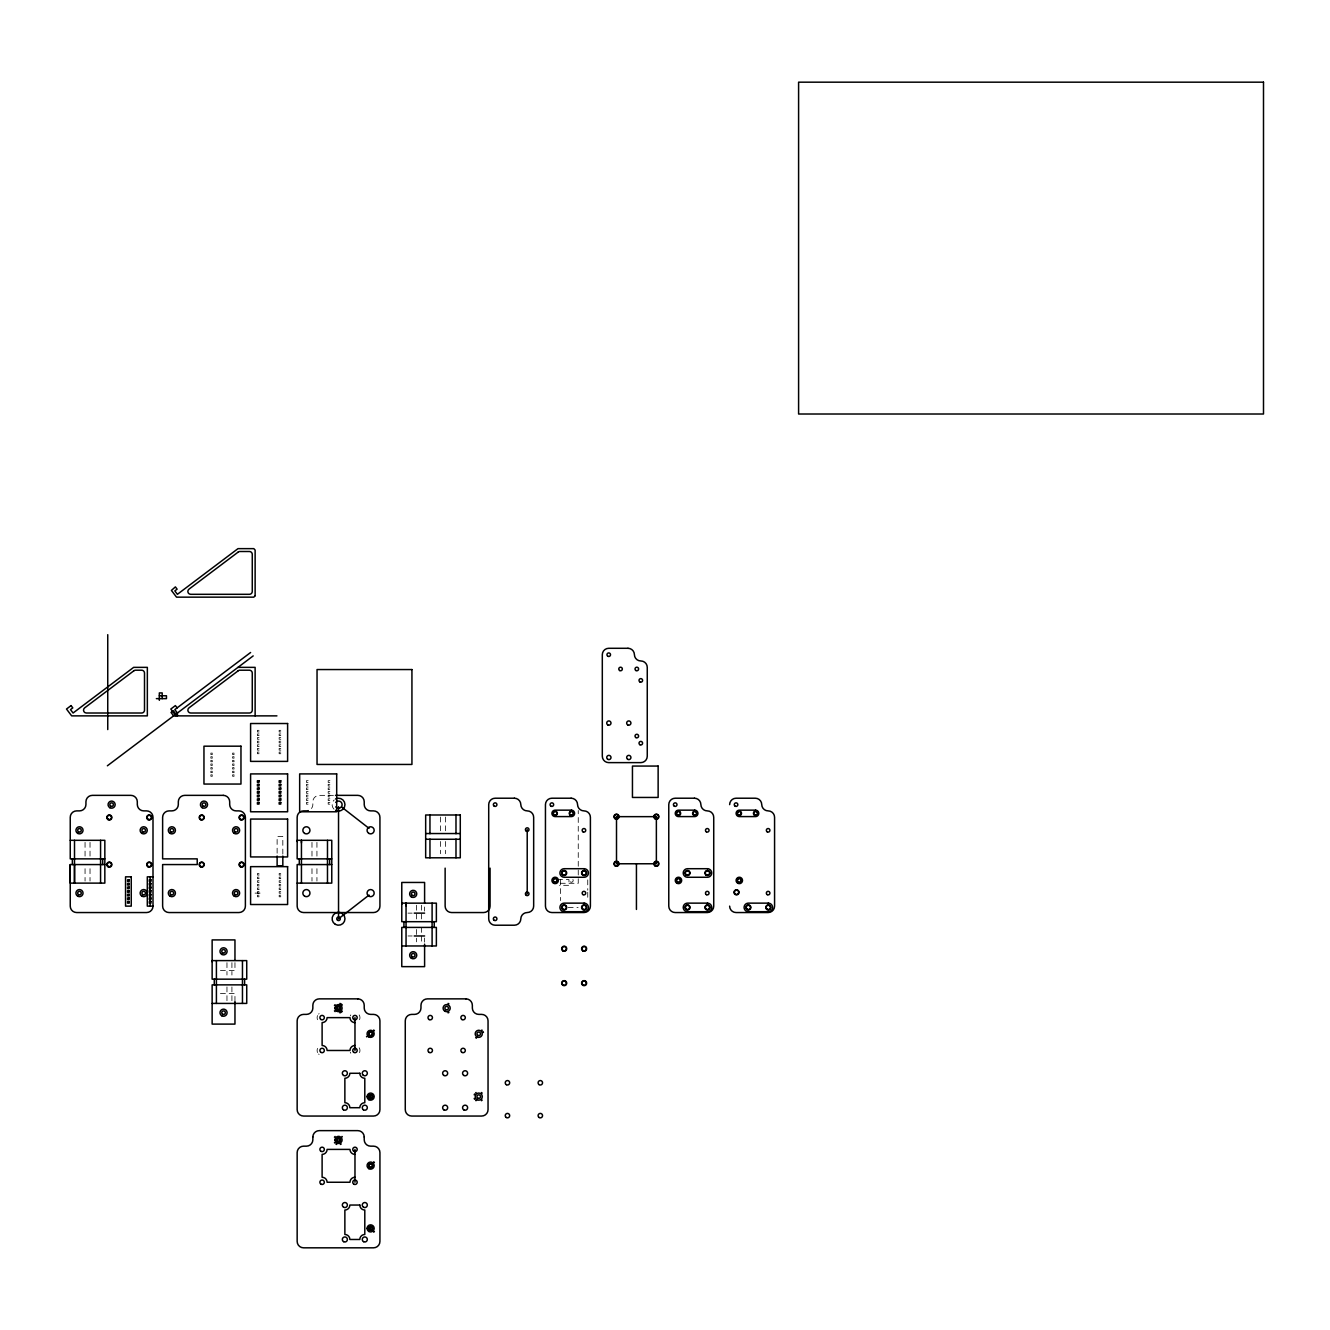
<?xml version="1.0" encoding="UTF-8"?>
<svg xmlns="http://www.w3.org/2000/svg" width="1330" height="1330" viewBox="0 0 1330 1330"><rect width="100%" height="100%" fill="white"/><g stroke="black" fill="none" stroke-linecap="round" stroke-linejoin="round"><path stroke-width="0.75" stroke-dasharray="5 3.75" d="M333.464 795.357L319.283 795.357A6.417 6.417 0 0 0 312.849 801.691L312.849 804.633A6.417 6.417 0 0 1 310.738 809.222M557.569 879.596L568.974 879.596L568.974 885.315L559.465 885.315M560.279 883.286L578.251 883.286L578.251 810.519M255.061 893.112L260.796 893.112M568.176 907.426L578.134 907.426M407.994 913.128L412.15 913.128M407.994 935.971L412.15 935.971M220.431 970.601L234.961 970.601L234.961 962.421M220.431 993.427L234.961 993.427L234.961 1001.606M587.744 879.862L587.744 890.202M587.744 892.28L587.744 900.56M560.562 879.862L560.562 900.56M445.45 817.036L445.45 831.3M445.45 841.491L445.45 853.727M440.496 817.036L440.496 831.3M440.496 841.491L440.496 853.727M424.603 906.993L424.603 911.083M424.603 938.016L424.603 942.106M421.56 905.215L421.56 919.629M421.56 927.409L421.56 941.84M416.606 905.215L416.606 919.629M416.606 929.471L416.606 941.84M316.939 842.372L316.939 856.803M316.939 868.69L316.939 881.059M311.985 842.372L311.985 856.803M311.985 868.69L311.985 881.059M282.825 854.076L282.825 836.487L277.122 836.487L277.122 854.076M231.919 962.671L231.919 975.04M231.919 986.927L231.919 1001.357M226.965 962.671L226.965 975.04M226.965 986.927L226.965 1001.357M90.024 842.372L90.024 856.803M90.024 868.69L90.024 881.059M85.053 842.372L85.053 856.803M85.053 868.69L85.053 881.059M359.166 1014.923A4.988 4.988 0 0 1 359.166 1020.326M350.289 1015.887A4.988 4.988 0 0 1 350.771 1014.923M359.166 1047.791A4.988 4.988 0 0 1 359.166 1053.194M350.771 1053.194A4.988 4.988 0 0 1 350.289 1052.229M319.117 1054.491A4.988 4.988 0 0 1 318.585 1054.025M317.571 1052.562A4.988 4.988 0 0 1 317.571 1048.406M317.571 1019.694A4.988 4.988 0 0 1 317.571 1015.555M318.585 1014.092A4.988 4.988 0 0 1 319.117 1013.626M572.898 879.479A1.779 1.779 0 0 1 572.565 881.79A1.779 1.779 0 0 1 570.238 881.79A1.779 1.779 0 0 1 569.905 879.479M333.996 809.172A6.417 6.417 0 0 1 334.179 799.929M259.051 730.336L257.405 730.336L257.405 731.966L259.051 731.966L259.051 730.336M280.796 730.336L279.15 730.336L279.15 731.966L280.796 731.966L280.796 730.336M259.051 733.961L257.405 733.961L257.405 735.606L259.051 735.606L259.051 733.961M280.796 733.961L279.15 733.961L279.15 735.606L280.796 735.606L280.796 733.961M259.051 737.585L257.405 737.585L257.405 739.231L259.051 739.231L259.051 737.585M280.796 737.585L279.15 737.585L279.15 739.231L280.796 739.231L280.796 737.585M259.051 741.209L257.405 741.209L257.405 742.855L259.051 742.855L259.051 741.209M280.796 741.209L279.15 741.209L279.15 742.855L280.796 742.855L280.796 741.209M259.051 744.833L257.405 744.833L257.405 746.479L259.051 746.479L259.051 744.833M280.796 744.833L279.15 744.833L279.15 746.479L280.796 746.479L280.796 744.833M259.051 748.457L257.405 748.457L257.405 750.103L259.051 750.103L259.051 748.457M280.796 748.457L279.15 748.457L279.15 750.103L280.796 750.103L280.796 748.457M259.051 752.082L257.405 752.082L257.405 753.728L259.051 753.728L259.051 752.082M280.796 752.082L279.15 752.082L279.15 753.728L280.796 753.728L280.796 752.082M212.301 753.096L210.872 753.096L210.872 754.526L212.301 754.526L212.301 753.096M234.047 753.096L232.617 753.096L232.617 754.526L234.047 754.526L234.047 753.096M212.301 756.72L210.872 756.72L210.872 758.15L212.301 758.15L212.301 756.72M234.047 756.72L232.617 756.72L232.617 758.15L234.047 758.15L234.047 756.72M212.301 760.344L210.872 760.344L210.872 761.774L212.301 761.774L212.301 760.344M234.047 760.344L232.617 760.344L232.617 761.774L234.047 761.774L234.047 760.344M212.301 763.969L210.872 763.969L210.872 765.398L212.301 765.398L212.301 763.969M234.047 763.969L232.617 763.969L232.617 765.398L234.047 765.398L234.047 763.969M212.301 767.593L210.872 767.593L210.872 769.023L212.301 769.023L212.301 767.593M234.047 767.593L232.617 767.593L232.617 769.023L234.047 769.023L234.047 767.593M212.301 771.217L210.872 771.217L210.872 772.647L212.301 772.647L212.301 771.217M234.047 771.217L232.617 771.217L232.617 772.647L234.047 772.647L234.047 771.217M212.301 774.841L210.872 774.841L210.872 776.271L212.301 776.271L212.301 774.841M234.047 774.841L232.617 774.841L232.617 776.271L234.047 776.271L234.047 774.841M308.161 780.693L306.449 780.693L306.449 782.406L308.161 782.406L308.161 780.693M329.906 780.693L328.194 780.693L328.194 782.406L329.906 782.406L329.906 780.693M308.161 784.318L306.449 784.318L306.449 786.03L308.161 786.03L308.161 784.318M329.906 784.318L328.194 784.318L328.194 786.03L329.906 786.03L329.906 784.318M308.161 787.942L306.449 787.942L306.449 789.654L308.161 789.654L308.161 787.942M329.906 787.942L328.194 787.942L328.194 789.654L329.906 789.654L329.906 787.942M308.161 791.566L306.449 791.566L306.449 793.279L308.161 793.279L308.161 791.566M329.906 791.566L328.194 791.566L328.194 793.279L329.906 793.279L329.906 791.566M308.161 795.19L306.449 795.19L306.449 796.903L308.161 796.903L308.161 795.19M329.906 795.19L328.194 795.19L328.194 796.903L329.906 796.903L329.906 795.19M308.161 798.815L306.449 798.815L306.449 800.527L308.161 800.527L308.161 798.815M329.906 798.815L328.194 798.815L328.194 800.527L329.906 800.527L329.906 798.815M308.161 802.439L306.449 802.439L306.449 804.151L308.161 804.151L308.161 802.439M329.906 802.439L328.194 802.439L328.194 804.151L329.906 804.151L329.906 802.439M259.018 873.494L257.438 873.494L257.438 875.057L259.018 875.057L259.018 873.494M280.763 873.494L279.184 873.494L279.184 875.057L280.763 875.057L280.763 873.494M259.018 877.118L257.438 877.118L257.438 878.681L259.018 878.681L259.018 877.118M280.763 877.118L279.184 877.118L279.184 878.681L280.763 878.681L280.763 877.118M259.018 880.743L257.438 880.743L257.438 882.305L259.018 882.305L259.018 880.743M280.763 880.743L279.184 880.743L279.184 882.305L280.763 882.305L280.763 880.743M259.018 884.367L257.438 884.367L257.438 885.93L259.018 885.93L259.018 884.367M280.763 884.367L279.184 884.367L279.184 885.93L280.763 885.93L280.763 884.367M259.018 887.991L257.438 887.991L257.438 889.554L259.018 889.554L259.018 887.991M280.763 887.991L279.184 887.991L279.184 889.554L280.763 889.554L280.763 887.991M259.018 891.615L257.438 891.615L257.438 893.178L259.018 893.178L259.018 891.615M280.763 891.615L279.184 891.615L279.184 893.178L280.763 893.178L280.763 891.615M259.018 895.24L257.438 895.24L257.438 896.802L259.018 896.802L259.018 895.24M280.763 895.24L279.184 895.24L279.184 896.802L280.763 896.802L280.763 895.24"/><path stroke-width="1.5" d="M104.837 864.567L70.241 864.567L70.241 883.12L104.837 883.12L104.837 840.311L70.241 840.311M74.513 864.567L74.513 883.12L74.513 840.311M212.135 961.773L212.135 960.609L246.732 960.609L246.732 979.163L212.135 979.163L212.135 939.911L234.961 939.911L234.961 960.376M297.155 841.474L297.155 840.311L331.769 840.311L331.769 883.12L297.155 883.12M301.445 842.987L301.445 840.311L301.445 883.12M401.776 904.3L401.776 903.153L436.373 903.153L436.373 921.69L401.776 921.69L401.776 882.455L424.603 882.455L424.603 902.904M406.049 905.83L406.049 903.153L406.049 945.963M369.042 895.073L338.535 918.797L338.535 806.712M250.605 652.498L174.828 709.605L177.405 713.013L177.405 715.873M107.364 765.797L253.182 655.906M238.004 667.361L255.127 667.361L255.127 715.873M159.334 695.773L166.466 695.773L166.466 698.632L156.358 698.632M276.939 715.873L173.615 715.873L171.038 712.448L173.316 710.735L175.893 714.16M335.493 795.357L357.803 795.357A6.417 6.417 0 0 1 364.221 801.691L364.221 804.633A6.417 6.417 0 0 0 370.654 810.884L373.497 810.884A6.417 6.417 0 0 1 379.931 817.302L379.931 906.129A6.417 6.417 0 0 1 373.497 912.546L303.589 912.546A6.417 6.417 0 0 1 297.155 906.129L297.155 864.567L331.769 864.567M425.667 833.544L460.28 833.544M425.667 839.263L460.28 839.263M104.837 858.864L70.241 858.864L70.241 817.302A6.417 6.417 0 0 1 76.658 810.884L79.517 810.884A6.417 6.417 0 0 0 85.935 804.633L85.935 801.774A6.417 6.417 0 0 1 92.352 795.357L130.889 795.357A6.417 6.417 0 0 1 137.306 801.691L137.306 804.633A6.417 6.417 0 0 0 143.723 810.884L146.583 810.884A6.417 6.417 0 0 1 153 817.302L153 906.129A6.417 6.417 0 0 1 146.583 912.546L76.658 912.546A6.417 6.417 0 0 1 70.241 906.129L70.241 864.567M331.769 858.864L297.155 858.864L297.155 817.302A6.417 6.417 0 0 1 303.589 810.884L306.432 810.884A6.417 6.417 0 0 0 308.294 810.602M153 876.819L147.297 876.819L147.297 906.129L153 906.129M414.228 913.128L424.603 913.128M414.228 935.971L424.603 935.971M401.776 945.963L436.373 945.963L436.373 927.409L401.776 927.409L401.776 966.644L424.603 966.644L424.603 944.15M212.135 1003.418L246.732 1003.418L246.732 984.865L212.135 984.865L212.135 1024.1L234.961 1024.1L234.961 1001.606M334.977 1008.14L338.535 1008.14M367.047 1096.618L370.621 1096.618M334.977 1139.91L338.535 1139.91M367.047 1228.388L370.621 1228.388M341.76 807.127L369.042 828.357M177.106 707.893L175.394 705.598L170.822 709.04L175.976 715.873M636.438 863.768L636.438 909.437M527.212 829.604L527.212 893.827M490.072 868.141L490.072 906.129A6.417 6.417 0 0 1 483.655 912.546L451.552 912.546A6.417 6.417 0 0 1 445.134 906.129L445.134 868.141M455.99 814.991L455.99 833.727M455.99 839.08L455.99 857.8M434.245 921.69L434.245 927.409M432.1 903.153L432.1 945.963M429.956 814.991L429.956 833.727M429.956 839.08L429.956 857.8M403.921 921.69L403.921 927.409M364.221 1137.05L364.221 1139.91A6.417 6.417 0 0 0 370.654 1146.161L373.497 1146.161A6.417 6.417 0 0 1 379.931 1152.578L379.931 1241.405A6.417 6.417 0 0 1 373.497 1247.823L303.589 1247.823A6.417 6.417 0 0 1 297.155 1241.405L297.155 1152.578A6.417 6.417 0 0 1 303.589 1146.161L306.432 1146.161A6.417 6.417 0 0 0 312.849 1139.91L312.849 1137.05M354.977 1017.633L354.977 1050.484M354.977 1149.403L354.977 1182.254M329.624 858.864L329.624 864.567M327.479 840.311L327.479 883.12M299.3 858.864L299.3 864.567M282.825 856.038L282.825 865.797L277.122 865.797L277.122 856.038M244.604 979.163L244.604 984.865M242.459 960.609L242.459 1003.418M216.408 960.609L216.408 1003.418M214.28 979.163L214.28 984.865M162.194 698.632L162.194 692.913L159.334 692.913L159.334 700.312M150.14 876.819L150.14 906.129M107.747 634.676L107.747 729.572M102.693 858.864L102.693 864.567M100.565 840.311L100.565 883.12M72.369 858.864L72.369 864.567M364.221 1136.951A6.417 6.417 0 0 0 357.803 1130.633L319.283 1130.633A6.417 6.417 0 0 0 312.849 1136.951M354.977 1154.39A4.988 4.988 0 0 1 349.973 1149.403L327.097 1149.403A4.988 4.988 0 0 1 322.109 1154.39L322.109 1177.266A4.988 4.988 0 0 1 327.097 1182.254L349.973 1182.254A4.988 4.988 0 0 1 354.977 1177.266M354.977 1022.62A4.988 4.988 0 0 1 349.973 1017.633L327.097 1017.633A4.988 4.988 0 0 1 322.109 1022.62L322.109 1045.496A4.988 4.988 0 0 1 327.097 1050.484L349.973 1050.484A4.988 4.988 0 0 1 354.977 1045.496M342.342 1011.216A4.888 4.888 0 0 1 339.882 1012.845M335.094 1011.598A4.888 4.888 0 0 1 334.445 1010.817M334.445 1005.463A4.888 4.888 0 0 1 335.094 1004.682M339.882 1003.435A4.888 4.888 0 0 1 342.342 1005.064M366.831 1036.901A4.888 4.888 0 0 1 366.531 1036.502M373.697 1030.035A4.888 4.888 0 0 1 374.412 1030.75M341.212 1144A4.888 4.888 0 0 1 340.347 1144.448M336.739 1144.448A4.888 4.888 0 0 1 335.875 1144M334.744 1142.985A4.888 4.888 0 0 1 334.445 1142.586M334.445 1137.233A4.888 4.888 0 0 1 335.094 1136.452M341.993 1136.452A4.888 4.888 0 0 1 342.342 1136.834M373.697 1161.805A4.888 4.888 0 0 1 374.412 1162.52M374.412 1231.464A4.888 4.888 0 0 1 373.697 1232.178M448.908 1012.479A4.888 4.888 0 0 1 447.994 1012.845M447.994 1003.435A4.888 4.888 0 0 1 448.908 1003.801M482.192 1100.076A4.888 4.888 0 0 1 481.41 1100.708M476.057 1100.708A4.888 4.888 0 0 1 475.658 1100.409M474.644 1099.295A4.888 4.888 0 0 1 474.195 1098.414M474.195 1094.823A4.888 4.888 0 0 1 474.644 1093.942M475.658 1092.828A4.888 4.888 0 0 1 476.057 1092.528M481.41 1092.528A4.888 4.888 0 0 1 482.192 1093.16M476.489 1038.165A4.888 4.888 0 0 1 475.658 1037.616M481.809 1030.035A4.888 4.888 0 0 1 482.192 1030.368M483.073 1031.581A4.888 4.888 0 0 1 483.438 1032.479M729.638 906.129A6.417 6.417 0 0 0 736.055 912.546L768.158 912.546A6.417 6.417 0 0 0 774.575 906.129L774.575 817.302A6.417 6.417 0 0 0 768.158 810.884A6.417 6.417 0 0 1 761.741 804.534A6.417 6.417 0 0 0 755.307 798.216L736.055 798.216A6.417 6.417 0 0 0 729.638 804.633M335.775 802.389A3.574 3.574 0 0 1 340.979 802.023A3.574 3.574 0 0 1 340.979 807.244A3.574 3.574 0 0 1 335.775 806.878M335.592 798.931A6.417 6.417 0 0 1 344.969 804.633A6.417 6.417 0 0 1 335.592 810.336M255.127 595.74L253.831 597.153L176.524 597.153L171.42 590.404L175.394 586.896L177.106 589.173L174.828 590.886L177.405 594.311L238.004 548.642L253.831 548.642L255.127 550.071L255.127 595.74M238.186 552.066L188.96 589.173A2.86 2.86 0 0 0 190.672 594.311L249.408 594.311A2.86 2.86 0 0 0 252.268 591.451L252.268 554.344A2.86 2.86 0 0 0 249.408 551.501L239.915 551.501A2.86 2.86 0 0 0 238.186 552.066M71.055 705.598L66.5 709.04L71.654 715.873L147.347 715.873L147.347 667.361L133.665 667.361L73.067 713.013L70.49 709.605L72.784 707.893L71.055 705.598M133.864 670.786L84.621 707.893A2.86 2.86 0 0 0 86.35 713.013L141.645 713.013A2.86 2.86 0 0 0 144.505 710.17L144.505 673.063A2.86 2.86 0 0 0 141.645 670.204L135.577 670.204A2.86 2.86 0 0 0 133.864 670.786M238.186 670.786L188.96 707.893A2.86 2.86 0 0 0 190.672 713.013L249.408 713.013A2.86 2.86 0 0 0 252.268 710.17L252.268 673.063A2.86 2.86 0 0 0 249.408 670.204L239.915 670.204A2.86 2.86 0 0 0 238.186 670.786M1263.5 82.177L798.599 82.177L798.599 414.012L1263.5 414.012L1263.5 82.177M627.993 648.292L608.741 648.292A6.417 6.417 0 0 0 602.307 654.709L602.307 756.205A6.417 6.417 0 0 0 608.741 762.622L640.844 762.622A6.417 6.417 0 0 0 647.261 756.205L647.261 667.377A6.417 6.417 0 0 0 640.844 660.96A6.417 6.417 0 0 1 634.41 654.609A6.417 6.417 0 0 0 627.993 648.292M411.934 669.555L317.039 669.555L317.039 764.451L411.934 764.451L411.934 669.555M287.613 723.52L250.589 723.52L250.589 761.392L287.613 761.392L287.613 723.52M240.963 746.18L203.956 746.18L203.956 784.052L240.963 784.052L240.963 746.18M658.134 766.063L632.448 766.063L632.448 797.451L658.134 797.451L658.134 766.063M287.613 773.91L250.589 773.91L250.589 811.782L287.613 811.782L287.613 773.91M336.69 773.91L299.666 773.91L299.666 811.782L336.69 811.782L336.69 773.91M259.018 780.743L257.422 780.743L257.422 782.339L259.018 782.339L259.018 780.743M280.763 780.743L279.167 780.743L279.167 782.339L280.763 782.339L280.763 780.743M259.018 784.368L257.422 784.368L257.422 785.964L259.018 785.964L259.018 784.368M280.763 784.368L279.167 784.368L279.167 785.964L280.763 785.964L280.763 784.368M259.018 787.992L257.422 787.992L257.422 789.588L259.018 789.588L259.018 787.992M280.763 787.992L279.167 787.992L279.167 789.588L280.763 789.588L280.763 787.992M259.018 791.616L257.422 791.616L257.422 793.212L259.018 793.212L259.018 791.616M280.763 791.616L279.167 791.616L279.167 793.212L280.763 793.212L280.763 791.616M259.018 795.24L257.422 795.24L257.422 796.836L259.018 796.836L259.018 795.24M280.763 795.24L279.167 795.24L279.167 796.836L280.763 796.836L280.763 795.24M223.257 795.357L184.737 795.357A6.417 6.417 0 0 0 178.32 801.691L178.32 804.633A6.417 6.417 0 0 1 171.903 810.884L169.043 810.884A6.417 6.417 0 0 0 162.626 817.302L162.626 858.864L197.222 858.864L197.222 864.567L162.626 864.567L162.626 906.129A6.417 6.417 0 0 0 169.043 912.546L238.968 912.546A6.417 6.417 0 0 0 245.385 906.129L245.385 817.302A6.417 6.417 0 0 0 238.968 810.884L236.108 810.884A6.417 6.417 0 0 1 229.691 804.633L229.691 801.774A6.417 6.417 0 0 0 223.257 795.357M514.394 798.216L495.126 798.216A6.417 6.417 0 0 0 488.709 804.633L488.709 918.797A6.417 6.417 0 0 0 495.126 925.215L514.394 925.215A6.417 6.417 0 0 0 520.811 918.897A6.417 6.417 0 0 1 527.229 912.546A6.417 6.417 0 0 0 533.663 906.129L533.663 817.302A6.417 6.417 0 0 0 527.229 810.884A6.417 6.417 0 0 1 520.811 804.534A6.417 6.417 0 0 0 514.394 798.216M571.135 798.216L551.867 798.216A6.417 6.417 0 0 0 545.45 804.633L545.45 906.129A6.417 6.417 0 0 0 551.867 912.546L583.986 912.546A6.417 6.417 0 0 0 590.404 906.129L590.404 817.302A6.417 6.417 0 0 0 583.986 810.884A6.417 6.417 0 0 1 577.553 804.534A6.417 6.417 0 0 0 571.135 798.216M694.46 798.216L675.191 798.216A6.417 6.417 0 0 0 668.774 804.633L668.774 906.129A6.417 6.417 0 0 0 675.191 912.546L707.311 912.546A6.417 6.417 0 0 0 713.728 906.129L713.728 817.302A6.417 6.417 0 0 0 707.311 810.884A6.417 6.417 0 0 1 700.877 804.534A6.417 6.417 0 0 0 694.46 798.216M259.018 798.865L257.422 798.865L257.422 800.461L259.018 800.461L259.018 798.865M280.763 798.865L279.167 798.865L279.167 800.461L280.763 800.461L280.763 798.865M259.018 802.489L257.422 802.489L257.422 804.085L259.018 804.085L259.018 802.489M280.763 802.489L279.167 802.489L279.167 804.085L280.763 804.085L280.763 802.489M571.401 810.153L555.142 810.153A3.209 3.209 0 0 0 551.917 813.362A3.209 3.209 0 0 0 555.142 816.587L571.401 816.587A3.209 3.209 0 0 0 574.61 813.362A3.209 3.209 0 0 0 571.401 810.153M694.726 810.153L678.466 810.153A3.209 3.209 0 0 0 675.241 813.362A3.209 3.209 0 0 0 678.466 816.587L694.726 816.587A3.209 3.209 0 0 0 697.934 813.362A3.209 3.209 0 0 0 694.726 810.153M755.573 810.153L739.314 810.153A3.209 3.209 0 0 0 736.105 813.362A3.209 3.209 0 0 0 739.314 816.587L755.573 816.587A3.209 3.209 0 0 0 758.782 813.362A3.209 3.209 0 0 0 755.573 810.153M460.28 814.991L425.667 814.991L425.667 857.8L460.28 857.8L460.28 814.991M656.372 816.653L616.505 816.653L616.505 863.768L656.372 863.768L656.372 816.653M287.613 819.064L250.589 819.064L250.589 856.936L287.613 856.936L287.613 819.064M287.613 866.645L250.589 866.645L250.589 904.516L287.613 904.516L287.613 866.645M584.119 868.706L564.186 868.706A4.273 4.273 0 0 0 559.913 872.995A4.273 4.273 0 0 0 564.186 877.268L584.119 877.268A4.273 4.273 0 0 0 588.409 872.995A4.273 4.273 0 0 0 584.119 868.706M707.444 868.706L687.51 868.706A4.273 4.273 0 0 0 683.221 872.995A4.273 4.273 0 0 0 687.51 877.268L707.444 877.268A4.273 4.273 0 0 0 711.733 872.995A4.273 4.273 0 0 0 707.444 868.706M131.254 876.819L125.552 876.819L125.552 906.129L131.254 906.129L131.254 876.819M129.193 879.795L127.597 879.795L127.597 881.408L129.193 881.408L129.193 879.795M150.938 879.795L149.342 879.795L149.342 881.408L150.938 881.408L150.938 879.795M129.193 883.419L127.597 883.419L127.597 885.032L129.193 885.032L129.193 883.419M150.938 883.419L149.342 883.419L149.342 885.032L150.938 885.032L150.938 883.419M129.193 887.043L127.597 887.043L127.597 888.656L129.193 888.656L129.193 887.043M150.938 887.043L149.342 887.043L149.342 888.656L150.938 888.656L150.938 887.043M129.193 890.668L127.597 890.668L127.597 892.28L129.193 892.28L129.193 890.668M150.938 890.668L149.342 890.668L149.342 892.28L150.938 892.28L150.938 890.668M129.193 894.292L127.597 894.292L127.597 895.905L129.193 895.905L129.193 894.292M150.938 894.292L149.342 894.292L149.342 895.905L150.938 895.905L150.938 894.292M129.193 897.916L127.597 897.916L127.597 899.529L129.193 899.529L129.193 897.916M150.938 897.916L149.342 897.916L149.342 899.529L150.938 899.529L150.938 897.916M129.193 901.54L127.597 901.54L127.597 903.153L129.193 903.153L129.193 901.54M150.938 901.54L149.342 901.54L149.342 903.153L150.938 903.153L150.938 901.54M584.119 903.137L564.186 903.137A4.273 4.273 0 0 0 559.913 907.426A4.273 4.273 0 0 0 564.186 911.698L584.119 911.698A4.273 4.273 0 0 0 588.409 907.426A4.273 4.273 0 0 0 584.119 903.137M707.444 903.137L687.51 903.137A4.273 4.273 0 0 0 683.221 907.426A4.273 4.273 0 0 0 687.51 911.698L707.444 911.698A4.273 4.273 0 0 0 711.733 907.426A4.273 4.273 0 0 0 707.444 903.137M768.291 903.137L748.358 903.137A4.273 4.273 0 0 0 744.085 907.426A4.273 4.273 0 0 0 748.358 911.698L768.291 911.698A4.273 4.273 0 0 0 772.58 907.426A4.273 4.273 0 0 0 768.291 903.137M357.803 998.863L319.283 998.863A6.417 6.417 0 0 0 312.849 1005.181L312.849 1008.14A6.417 6.417 0 0 1 306.432 1014.391L303.589 1014.391A6.417 6.417 0 0 0 297.155 1020.808L297.155 1109.636A6.417 6.417 0 0 0 303.589 1116.053L373.497 1116.053A6.417 6.417 0 0 0 379.931 1109.636L379.931 1020.808A6.417 6.417 0 0 0 373.497 1014.391L370.654 1014.391A6.417 6.417 0 0 1 364.221 1008.14L364.221 1005.28A6.417 6.417 0 0 0 357.803 998.863M465.916 998.863L427.395 998.863A6.417 6.417 0 0 0 420.978 1005.181L420.962 1008.14A6.417 6.417 0 0 1 414.544 1014.391L411.702 1014.391A6.417 6.417 0 0 0 405.268 1020.808L405.268 1109.636A6.417 6.417 0 0 0 411.702 1116.053L481.61 1116.053A6.417 6.417 0 0 0 488.044 1109.636L488.044 1020.808A6.417 6.417 0 0 0 481.61 1014.391L478.767 1014.391A6.417 6.417 0 0 1 472.35 1008.14L472.35 1005.28A6.417 6.417 0 0 0 465.916 998.863M359.815 1073.277L349.857 1073.277A4.988 4.988 0 0 1 344.869 1078.264L344.869 1102.703A4.988 4.988 0 0 1 349.857 1107.707L359.815 1107.707A4.988 4.988 0 0 1 364.802 1102.703L364.802 1078.264A4.988 4.988 0 0 1 359.815 1073.277M359.815 1205.047L349.857 1205.047A4.988 4.988 0 0 1 344.869 1210.034L344.869 1234.473A4.988 4.988 0 0 1 349.857 1239.477L359.815 1239.477A4.988 4.988 0 0 1 364.802 1234.473L364.802 1210.034A4.988 4.988 0 0 1 359.815 1205.047M368.842 1231.48A3.574 3.574 0 0 0 374.179 1228.388A3.574 3.574 0 0 0 368.842 1225.296A3.574 3.574 0 0 0 368.842 1231.48M368.842 1168.688A3.574 3.574 0 0 0 374.179 1165.595A3.574 3.574 0 0 0 368.842 1162.503A3.574 3.574 0 0 0 368.842 1168.688M336.756 1143.002A3.574 3.574 0 0 0 342.109 1139.91A3.574 3.574 0 0 0 336.756 1136.817A3.574 3.574 0 0 0 336.756 1143.002M353.863 1184.182A2.228 2.228 0 0 0 357.205 1182.254A2.228 2.228 0 0 0 353.863 1180.325A2.228 2.228 0 0 0 353.863 1184.182M353.863 1151.331A2.228 2.228 0 0 0 357.205 1149.403A2.228 2.228 0 0 0 353.863 1147.474A2.228 2.228 0 0 0 353.863 1151.331M320.996 1184.182A2.228 2.228 0 0 0 324.337 1182.254A2.228 2.228 0 0 0 320.996 1180.325A2.228 2.228 0 0 0 320.996 1184.182M320.996 1151.331A2.228 2.228 0 0 0 324.337 1149.403A2.228 2.228 0 0 0 320.996 1147.474A2.228 2.228 0 0 0 320.996 1151.331M363.539 1207.224A2.51 2.51 0 0 0 367.313 1205.047A2.51 2.51 0 0 0 363.539 1202.852A2.51 2.51 0 0 0 363.539 1207.224M343.606 1241.655A2.51 2.51 0 0 0 347.379 1239.477A2.51 2.51 0 0 0 343.606 1237.282A2.51 2.51 0 0 0 343.606 1241.655M363.539 1241.655A2.51 2.51 0 0 0 367.313 1239.477A2.51 2.51 0 0 0 363.539 1237.282A2.51 2.51 0 0 0 363.539 1241.655M343.606 1207.224A2.51 2.51 0 0 0 347.379 1205.047A2.51 2.51 0 0 0 343.606 1202.852A2.51 2.51 0 0 0 343.606 1207.224M343.606 1075.455A2.51 2.51 0 0 0 347.379 1073.277A2.51 2.51 0 0 0 343.606 1071.082A2.51 2.51 0 0 0 343.606 1075.455M363.356 1109.769A2.51 2.51 0 0 0 367.313 1107.923A2.51 2.51 0 0 0 363.738 1105.413A2.51 2.51 0 0 0 363.356 1109.769M343.423 1109.769A2.51 2.51 0 0 0 347.379 1107.923A2.51 2.51 0 0 0 343.805 1105.413A2.51 2.51 0 0 0 343.423 1109.769M363.356 1075.322A2.51 2.51 0 0 0 367.313 1073.493A2.51 2.51 0 0 0 363.738 1070.983A2.51 2.51 0 0 0 363.356 1075.322M337.554 1009.836A1.962 1.962 0 0 0 340.497 1008.14A1.962 1.962 0 0 0 337.554 1006.444A1.962 1.962 0 0 0 337.554 1009.836M369.64 1035.521A1.962 1.962 0 0 0 372.583 1033.826A1.962 1.962 0 0 0 369.64 1032.13A1.962 1.962 0 0 0 369.64 1035.521M369.64 1098.314A1.962 1.962 0 0 0 372.583 1096.618A1.962 1.962 0 0 0 369.64 1094.923A1.962 1.962 0 0 0 369.64 1098.314M320.829 1019.445A2.228 2.228 0 0 0 324.321 1017.832A2.228 2.228 0 0 0 321.178 1015.605A2.228 2.228 0 0 0 320.829 1019.445M320.829 1052.313A2.228 2.228 0 0 0 324.321 1050.683A2.228 2.228 0 0 0 321.178 1048.472A2.228 2.228 0 0 0 320.829 1052.313M353.697 1019.445A2.228 2.228 0 0 0 357.188 1017.832A2.228 2.228 0 0 0 354.029 1015.605A2.228 2.228 0 0 0 353.697 1019.445M353.697 1052.313A2.228 2.228 0 0 0 357.188 1050.683A2.228 2.228 0 0 0 354.029 1048.472A2.228 2.228 0 0 0 353.697 1052.313M368.842 1099.711A3.574 3.574 0 0 0 374.179 1096.618A3.574 3.574 0 0 0 368.842 1093.526A3.574 3.574 0 0 0 368.842 1099.711M368.842 1036.918A3.574 3.574 0 0 0 374.179 1033.826A3.574 3.574 0 0 0 368.842 1030.733A3.574 3.574 0 0 0 368.842 1036.918M336.756 1011.232A3.574 3.574 0 0 0 342.109 1008.14A3.574 3.574 0 0 0 336.756 1005.048A3.574 3.574 0 0 0 336.756 1011.232M337.654 1009.686A1.779 1.779 0 0 0 340.33 1008.14A1.779 1.779 0 0 0 337.654 1006.594A1.779 1.779 0 0 0 337.654 1009.686M369.624 1098.098A1.779 1.779 0 0 0 372.4 1096.735A1.779 1.779 0 0 0 369.84 1095.006A1.779 1.779 0 0 0 369.624 1098.098M369.723 1035.372A1.779 1.779 0 0 0 372.4 1033.826A1.779 1.779 0 0 0 369.723 1032.28A1.779 1.779 0 0 0 369.723 1035.372M337.554 1141.605A1.962 1.962 0 0 0 340.497 1139.91A1.962 1.962 0 0 0 337.554 1138.214A1.962 1.962 0 0 0 337.554 1141.605M369.64 1167.291A1.962 1.962 0 0 0 372.583 1165.595A1.962 1.962 0 0 0 369.64 1163.9A1.962 1.962 0 0 0 369.64 1167.291M369.64 1230.084A1.962 1.962 0 0 0 372.583 1228.388A1.962 1.962 0 0 0 369.64 1226.692A1.962 1.962 0 0 0 369.64 1230.084M337.654 1141.456A1.779 1.779 0 0 0 340.33 1139.91A1.779 1.779 0 0 0 337.654 1138.364A1.779 1.779 0 0 0 337.654 1141.456M369.723 1229.934A1.779 1.779 0 0 0 372.4 1228.388A1.779 1.779 0 0 0 369.723 1226.842A1.779 1.779 0 0 0 369.723 1229.934M369.723 1167.141A1.779 1.779 0 0 0 372.4 1165.595A1.779 1.779 0 0 0 369.723 1164.049A1.779 1.779 0 0 0 369.723 1167.141M476.955 1099.711A3.574 3.574 0 0 0 482.308 1096.618A3.574 3.574 0 0 0 476.955 1093.526A3.574 3.574 0 0 0 476.955 1099.711M476.955 1036.918A3.574 3.574 0 0 0 482.308 1033.826A3.574 3.574 0 0 0 476.955 1030.733A3.574 3.574 0 0 0 476.955 1036.918M444.868 1011.232A3.574 3.574 0 0 0 450.222 1008.14A3.574 3.574 0 0 0 444.868 1005.048A3.574 3.574 0 0 0 444.868 1011.232M443.904 1075.455A2.51 2.51 0 0 0 447.678 1073.277A2.51 2.51 0 0 0 443.904 1071.082A2.51 2.51 0 0 0 443.904 1075.455M463.838 1109.885A2.51 2.51 0 0 0 467.628 1107.707A2.51 2.51 0 0 0 463.838 1105.513A2.51 2.51 0 0 0 463.838 1109.885M443.904 1109.885A2.51 2.51 0 0 0 447.678 1107.707A2.51 2.51 0 0 0 443.904 1105.513A2.51 2.51 0 0 0 443.904 1109.885M463.838 1075.455A2.51 2.51 0 0 0 467.628 1073.277A2.51 2.51 0 0 0 463.838 1071.082A2.51 2.51 0 0 0 463.838 1075.455M461.976 1052.412A2.228 2.228 0 0 0 465.317 1050.484A2.228 2.228 0 0 0 461.976 1048.555A2.228 2.228 0 0 0 461.976 1052.412M461.976 1019.561A2.228 2.228 0 0 0 465.317 1017.633A2.228 2.228 0 0 0 461.976 1015.704A2.228 2.228 0 0 0 461.976 1019.561M429.108 1052.412A2.228 2.228 0 0 0 432.45 1050.484A2.228 2.228 0 0 0 429.108 1048.555A2.228 2.228 0 0 0 429.108 1052.412M429.108 1019.561A2.228 2.228 0 0 0 432.45 1017.633A2.228 2.228 0 0 0 429.108 1015.704A2.228 2.228 0 0 0 429.108 1019.561M445.633 1009.603A1.779 1.779 0 0 0 448.426 1008.306A1.779 1.779 0 0 0 445.899 1006.527A1.779 1.779 0 0 0 445.633 1009.603M477.836 1098.164A1.779 1.779 0 0 0 480.512 1096.618A1.779 1.779 0 0 0 477.836 1095.072A1.779 1.779 0 0 0 477.836 1098.164M477.836 1035.372A1.779 1.779 0 0 0 480.512 1033.826A1.779 1.779 0 0 0 477.836 1032.28A1.779 1.779 0 0 0 477.836 1035.372M506.348 1084.698A2.228 2.228 0 0 0 509.689 1082.77A2.228 2.228 0 0 0 506.348 1080.841A2.228 2.228 0 0 0 506.348 1084.698M506.181 1117.449A2.228 2.228 0 0 0 509.673 1115.837A2.228 2.228 0 0 0 506.531 1113.609A2.228 2.228 0 0 0 506.181 1117.449M539.032 1117.449A2.228 2.228 0 0 0 542.54 1115.837A2.228 2.228 0 0 0 539.382 1113.609A2.228 2.228 0 0 0 539.032 1117.449M539.032 1084.598A2.228 2.228 0 0 0 542.54 1082.969A2.228 2.228 0 0 0 539.382 1080.758A2.228 2.228 0 0 0 539.032 1084.598M562.74 950.784A2.51 2.51 0 0 0 566.696 948.938A2.51 2.51 0 0 0 563.122 946.428A2.51 2.51 0 0 0 562.74 950.784M582.856 950.9A2.51 2.51 0 0 0 586.646 948.722A2.51 2.51 0 0 0 582.856 946.544A2.51 2.51 0 0 0 582.856 950.9M582.856 985.33A2.51 2.51 0 0 0 586.646 983.153A2.51 2.51 0 0 0 582.856 980.975A2.51 2.51 0 0 0 582.856 985.33M562.74 985.214A2.51 2.51 0 0 0 566.696 983.385A2.51 2.51 0 0 0 563.122 980.875A2.51 2.51 0 0 0 562.74 985.214M583.055 984.998A2.145 2.145 0 0 0 586.264 983.153A2.145 2.145 0 0 0 583.055 981.291A2.145 2.145 0 0 0 583.055 984.998M563.122 984.998A2.145 2.145 0 0 0 566.331 983.153A2.145 2.145 0 0 0 563.122 981.291A2.145 2.145 0 0 0 563.122 984.998M583.055 950.568A2.145 2.145 0 0 0 586.264 948.722A2.145 2.145 0 0 0 583.055 946.86A2.145 2.145 0 0 0 583.055 950.568M563.122 950.568A2.145 2.145 0 0 0 566.331 948.722A2.145 2.145 0 0 0 563.122 946.86A2.145 2.145 0 0 0 563.122 950.568M221.761 954.425A3.574 3.574 0 0 0 227.114 951.332A3.574 3.574 0 0 0 221.761 948.24A3.574 3.574 0 0 0 221.761 954.425M222.659 952.879A1.779 1.779 0 0 0 225.335 951.332A1.779 1.779 0 0 0 222.659 949.786A1.779 1.779 0 0 0 222.659 952.879M222.659 1014.241A1.779 1.779 0 0 0 225.335 1012.695A1.779 1.779 0 0 0 222.659 1011.149A1.779 1.779 0 0 0 222.659 1014.241M221.761 1015.788A3.574 3.574 0 0 0 227.114 1012.695A3.574 3.574 0 0 0 221.761 1009.603A3.574 3.574 0 0 0 221.761 1015.788M78.586 831.865A1.779 1.779 0 0 0 81.263 830.319A1.779 1.779 0 0 0 78.586 828.773A1.779 1.779 0 0 0 78.586 831.865M142.809 831.865A1.779 1.779 0 0 0 145.485 830.319A1.779 1.779 0 0 0 142.809 828.773A1.779 1.779 0 0 0 142.809 831.865M142.809 894.658A1.779 1.779 0 0 0 145.485 893.112A1.779 1.779 0 0 0 142.809 891.566A1.779 1.779 0 0 0 142.809 894.658M78.586 894.658A1.779 1.779 0 0 0 81.263 893.112A1.779 1.779 0 0 0 78.586 891.566A1.779 1.779 0 0 0 78.586 894.658M110.722 806.18A1.779 1.779 0 0 0 113.399 804.633A1.779 1.779 0 0 0 110.722 803.087A1.779 1.779 0 0 0 110.722 806.18M77.705 896.204A3.574 3.574 0 0 0 83.042 893.112A3.574 3.574 0 0 0 77.705 890.019A3.574 3.574 0 0 0 77.705 896.204M141.911 896.204A3.574 3.574 0 0 0 147.264 893.112A3.574 3.574 0 0 0 141.911 890.019A3.574 3.574 0 0 0 141.911 896.204M141.911 833.411A3.574 3.574 0 0 0 147.264 830.319A3.574 3.574 0 0 0 141.911 827.227A3.574 3.574 0 0 0 141.911 833.411M109.841 807.726A3.574 3.574 0 0 0 115.178 804.633A3.574 3.574 0 0 0 109.841 801.541A3.574 3.574 0 0 0 109.841 807.726M77.705 833.411A3.574 3.574 0 0 0 83.042 830.319A3.574 3.574 0 0 0 77.705 827.227A3.574 3.574 0 0 0 77.705 833.411M148.129 819.313A2.145 2.145 0 0 0 151.354 817.468A2.145 2.145 0 0 0 148.129 815.606A2.145 2.145 0 0 0 148.129 819.313M108.112 866.329A2.145 2.145 0 0 0 111.471 864.783A2.145 2.145 0 0 0 108.445 862.638A2.145 2.145 0 0 0 108.112 866.329M108.262 819.313A2.145 2.145 0 0 0 111.471 817.468A2.145 2.145 0 0 0 108.262 815.606A2.145 2.145 0 0 0 108.262 819.313M147.979 866.329A2.145 2.145 0 0 0 151.337 864.783A2.145 2.145 0 0 0 148.312 862.638A2.145 2.145 0 0 0 147.979 866.329M147.946 866.761A2.51 2.51 0 0 0 151.72 864.583A2.51 2.51 0 0 0 147.946 862.405A2.51 2.51 0 0 0 147.946 866.761M107.88 866.645A2.51 2.51 0 0 0 111.853 864.816A2.51 2.51 0 0 0 108.279 862.289A2.51 2.51 0 0 0 107.88 866.645M107.88 819.529A2.51 2.51 0 0 0 111.853 817.684A2.51 2.51 0 0 0 108.279 815.174A2.51 2.51 0 0 0 107.88 819.529M147.763 819.529A2.51 2.51 0 0 0 151.72 817.684A2.51 2.51 0 0 0 148.145 815.174A2.51 2.51 0 0 0 147.763 819.529M240.331 819.646A2.51 2.51 0 0 0 244.105 817.468A2.51 2.51 0 0 0 240.331 815.29A2.51 2.51 0 0 0 240.331 819.646M200.464 819.646A2.51 2.51 0 0 0 204.238 817.468A2.51 2.51 0 0 0 200.464 815.29A2.51 2.51 0 0 0 200.464 819.646M200.265 866.645A2.51 2.51 0 0 0 204.222 864.816A2.51 2.51 0 0 0 200.664 862.289A2.51 2.51 0 0 0 200.265 866.645M240.331 866.761A2.51 2.51 0 0 0 244.105 864.583A2.51 2.51 0 0 0 240.331 862.405A2.51 2.51 0 0 0 240.331 866.761M240.514 866.428A2.145 2.145 0 0 0 243.722 864.583A2.145 2.145 0 0 0 240.514 862.721A2.145 2.145 0 0 0 240.514 866.428M200.481 819.214A2.145 2.145 0 0 0 203.856 817.651A2.145 2.145 0 0 0 200.813 815.523A2.145 2.145 0 0 0 200.481 819.214M200.647 866.428A2.145 2.145 0 0 0 203.856 864.583A2.145 2.145 0 0 0 200.647 862.721A2.145 2.145 0 0 0 200.647 866.428M240.514 819.313A2.145 2.145 0 0 0 243.722 817.468A2.145 2.145 0 0 0 240.514 815.606A2.145 2.145 0 0 0 240.514 819.313M655.108 865.946A2.51 2.51 0 0 0 658.882 863.768A2.51 2.51 0 0 0 655.108 861.591A2.51 2.51 0 0 0 655.108 865.946M615.241 865.946A2.51 2.51 0 0 0 619.015 863.768A2.51 2.51 0 0 0 615.241 861.591A2.51 2.51 0 0 0 615.241 865.946M615.042 818.715A2.51 2.51 0 0 0 618.999 816.886A2.51 2.51 0 0 0 615.441 814.359A2.51 2.51 0 0 0 615.042 818.715M654.909 818.715A2.51 2.51 0 0 0 658.882 816.886A2.51 2.51 0 0 0 655.308 814.359A2.51 2.51 0 0 0 654.909 818.715M655.175 818.432A2.145 2.145 0 0 0 658.5 816.803A2.145 2.145 0 0 0 655.424 814.725A2.145 2.145 0 0 0 655.175 818.432M615.424 865.63A2.145 2.145 0 0 0 618.633 863.768A2.145 2.145 0 0 0 615.424 861.923A2.145 2.145 0 0 0 615.424 865.63M735.457 894.176A2.145 2.145 0 0 0 738.665 892.33A2.145 2.145 0 0 0 735.457 890.468A2.145 2.145 0 0 0 735.457 894.176M735.074 894.392A2.51 2.51 0 0 0 739.031 892.563A2.51 2.51 0 0 0 735.457 890.036A2.51 2.51 0 0 0 735.074 894.392M754.692 814.908A1.779 1.779 0 0 0 757.369 813.362A1.779 1.779 0 0 0 754.692 811.832A1.779 1.779 0 0 0 754.692 814.908M738.416 814.908A1.779 1.779 0 0 0 741.093 813.362A1.779 1.779 0 0 0 738.416 811.832A1.779 1.779 0 0 0 738.416 814.908M738.416 881.973A1.779 1.779 0 0 0 741.093 880.443A1.779 1.779 0 0 0 738.416 878.897A1.779 1.779 0 0 0 738.416 881.973M767.227 909.271A2.145 2.145 0 0 0 770.436 907.426A2.145 2.145 0 0 0 767.227 905.564A2.145 2.145 0 0 0 767.227 909.271M747.294 909.271A2.145 2.145 0 0 0 750.502 907.426A2.145 2.145 0 0 0 747.294 905.564A2.145 2.145 0 0 0 747.294 909.271M735.158 806.18A1.779 1.779 0 0 0 737.834 804.633A1.779 1.779 0 0 0 735.158 803.087A1.779 1.779 0 0 0 735.158 806.18M767.244 831.865A1.779 1.779 0 0 0 769.92 830.319A1.779 1.779 0 0 0 767.244 828.773A1.779 1.779 0 0 0 767.244 831.865M767.244 894.658A1.779 1.779 0 0 0 769.92 893.112A1.779 1.779 0 0 0 767.244 891.566A1.779 1.779 0 0 0 767.244 894.658M766.845 909.487A2.51 2.51 0 0 0 770.802 907.642A2.51 2.51 0 0 0 767.244 905.132A2.51 2.51 0 0 0 766.845 909.487M746.911 909.487A2.51 2.51 0 0 0 750.868 907.642A2.51 2.51 0 0 0 747.31 905.132A2.51 2.51 0 0 0 746.911 909.487M754.542 815.29A2.228 2.228 0 0 0 757.884 813.362A2.228 2.228 0 0 0 754.542 811.433A2.228 2.228 0 0 0 754.542 815.29M738.034 815.19A2.228 2.228 0 0 0 741.525 813.561A2.228 2.228 0 0 0 738.383 811.35A2.228 2.228 0 0 0 738.034 815.19M738.034 882.255A2.228 2.228 0 0 0 741.525 880.643A2.228 2.228 0 0 0 738.383 878.415A2.228 2.228 0 0 0 738.034 882.255M737.701 883.22A3.209 3.209 0 0 0 742.522 880.443A3.209 3.209 0 0 0 737.701 877.65A3.209 3.209 0 0 0 737.701 883.22M170.972 831.865A1.779 1.779 0 0 0 173.648 830.319A1.779 1.779 0 0 0 170.972 828.773A1.779 1.779 0 0 0 170.972 831.865M235.194 831.865A1.779 1.779 0 0 0 237.854 830.319A1.779 1.779 0 0 0 235.194 828.773A1.779 1.779 0 0 0 235.194 831.865M235.194 894.658A1.779 1.779 0 0 0 237.854 893.112A1.779 1.779 0 0 0 235.194 891.566A1.779 1.779 0 0 0 235.194 894.658M170.972 894.658A1.779 1.779 0 0 0 173.648 893.112A1.779 1.779 0 0 0 170.972 891.566A1.779 1.779 0 0 0 170.972 894.658M203.108 806.18A1.779 1.779 0 0 0 205.784 804.633A1.779 1.779 0 0 0 203.108 803.087A1.779 1.779 0 0 0 203.108 806.18M170.074 896.204A3.574 3.574 0 0 0 175.427 893.112A3.574 3.574 0 0 0 170.074 890.019A3.574 3.574 0 0 0 170.074 896.204M234.296 896.204A3.574 3.574 0 0 0 239.649 893.112A3.574 3.574 0 0 0 234.296 890.019A3.574 3.574 0 0 0 234.296 896.204M234.296 833.411A3.574 3.574 0 0 0 239.649 830.319A3.574 3.574 0 0 0 234.296 827.227A3.574 3.574 0 0 0 234.296 833.411M202.21 807.726A3.574 3.574 0 0 0 207.563 804.633A3.574 3.574 0 0 0 202.21 801.541A3.574 3.574 0 0 0 202.21 807.726M170.074 833.411A3.574 3.574 0 0 0 175.427 830.319A3.574 3.574 0 0 0 170.074 827.227A3.574 3.574 0 0 0 170.074 833.411M304.62 896.204A3.574 3.574 0 0 0 309.973 893.112A3.574 3.574 0 0 0 304.62 890.019A3.574 3.574 0 0 0 304.62 896.204M304.62 833.411A3.574 3.574 0 0 0 309.973 830.319A3.574 3.574 0 0 0 304.62 827.227A3.574 3.574 0 0 0 304.62 833.411M368.842 833.411A3.574 3.574 0 0 0 374.179 830.319A3.574 3.574 0 0 0 368.842 827.227A3.574 3.574 0 0 0 368.842 833.411M368.842 896.204A3.574 3.574 0 0 0 374.179 893.112A3.574 3.574 0 0 0 368.842 890.019A3.574 3.574 0 0 0 368.842 896.204M655.291 865.63A2.145 2.145 0 0 0 658.5 863.768A2.145 2.145 0 0 0 655.291 861.923A2.145 2.145 0 0 0 655.291 865.63M615.291 818.432A2.145 2.145 0 0 0 618.633 816.803A2.145 2.145 0 0 0 615.557 814.725A2.145 2.145 0 0 0 615.291 818.432M676.854 883.22A3.209 3.209 0 0 0 681.675 880.443A3.209 3.209 0 0 0 676.854 877.65A3.209 3.209 0 0 0 676.854 883.22M677.169 882.255A2.228 2.228 0 0 0 680.677 880.643A2.228 2.228 0 0 0 677.519 878.415A2.228 2.228 0 0 0 677.169 882.255M677.352 815.29A2.228 2.228 0 0 0 680.677 813.362A2.228 2.228 0 0 0 677.352 811.433A2.228 2.228 0 0 0 677.352 815.29M693.695 815.29A2.228 2.228 0 0 0 697.036 813.362A2.228 2.228 0 0 0 693.695 811.433A2.228 2.228 0 0 0 693.695 815.29M686.247 875.173A2.51 2.51 0 0 0 690.021 872.995A2.51 2.51 0 0 0 686.247 870.801A2.51 2.51 0 0 0 686.247 875.173M705.997 875.04A2.51 2.51 0 0 0 709.954 873.212A2.51 2.51 0 0 0 706.38 870.701A2.51 2.51 0 0 0 705.997 875.04M686.064 909.487A2.51 2.51 0 0 0 690.021 907.642A2.51 2.51 0 0 0 686.446 905.132A2.51 2.51 0 0 0 686.064 909.487M705.997 909.487A2.51 2.51 0 0 0 709.954 907.642A2.51 2.51 0 0 0 706.38 905.132A2.51 2.51 0 0 0 705.997 909.487M706.38 894.658A1.779 1.779 0 0 0 709.056 893.112A1.779 1.779 0 0 0 706.38 891.566A1.779 1.779 0 0 0 706.38 894.658M706.38 831.865A1.779 1.779 0 0 0 709.056 830.319A1.779 1.779 0 0 0 706.38 828.773A1.779 1.779 0 0 0 706.38 831.865M674.31 806.18A1.779 1.779 0 0 0 676.987 804.633A1.779 1.779 0 0 0 674.31 803.087A1.779 1.779 0 0 0 674.31 806.18M686.446 909.271A2.145 2.145 0 0 0 689.655 907.426A2.145 2.145 0 0 0 686.446 905.564A2.145 2.145 0 0 0 686.446 909.271M706.38 909.271A2.145 2.145 0 0 0 709.588 907.426A2.145 2.145 0 0 0 706.38 905.564A2.145 2.145 0 0 0 706.38 909.271M706.38 874.841A2.145 2.145 0 0 0 709.588 872.995A2.145 2.145 0 0 0 706.38 871.133A2.145 2.145 0 0 0 706.38 874.841M686.446 874.841A2.145 2.145 0 0 0 689.655 872.995A2.145 2.145 0 0 0 686.446 871.133A2.145 2.145 0 0 0 686.446 874.841M677.569 881.973A1.779 1.779 0 0 0 680.245 880.443A1.779 1.779 0 0 0 677.569 878.897A1.779 1.779 0 0 0 677.569 881.973M677.569 814.908A1.779 1.779 0 0 0 680.245 813.362A1.779 1.779 0 0 0 677.569 811.832A1.779 1.779 0 0 0 677.569 814.908M693.828 814.908A1.779 1.779 0 0 0 696.504 813.362A1.779 1.779 0 0 0 693.828 811.832A1.779 1.779 0 0 0 693.828 814.908M639.913 744.734A1.779 1.779 0 0 0 642.59 743.187A1.779 1.779 0 0 0 639.913 741.641A1.779 1.779 0 0 0 639.913 744.734M639.913 681.941A1.779 1.779 0 0 0 642.59 680.395A1.779 1.779 0 0 0 639.913 678.849A1.779 1.779 0 0 0 639.913 681.941M607.843 656.255A1.779 1.779 0 0 0 610.52 654.709A1.779 1.779 0 0 0 607.843 653.163A1.779 1.779 0 0 0 607.843 656.255M607.793 759.347A2.145 2.145 0 0 0 611.002 757.501A2.145 2.145 0 0 0 607.793 755.639A2.145 2.145 0 0 0 607.793 759.347M607.793 724.917A2.145 2.145 0 0 0 611.002 723.071A2.145 2.145 0 0 0 607.793 721.209A2.145 2.145 0 0 0 607.793 724.917M627.727 759.347A2.145 2.145 0 0 0 630.935 757.501A2.145 2.145 0 0 0 627.727 755.639A2.145 2.145 0 0 0 627.727 759.347M635.923 737.601A1.779 1.779 0 0 0 638.6 736.055A1.779 1.779 0 0 0 635.923 734.509A1.779 1.779 0 0 0 635.923 737.601M627.727 724.917A2.145 2.145 0 0 0 630.935 723.071A2.145 2.145 0 0 0 627.727 721.209A2.145 2.145 0 0 0 627.727 724.917M619.664 670.536A1.779 1.779 0 0 0 622.34 668.99A1.779 1.779 0 0 0 619.664 667.444A1.779 1.779 0 0 0 619.664 670.536M635.923 670.536A1.779 1.779 0 0 0 638.6 668.99A1.779 1.779 0 0 0 635.923 667.444A1.779 1.779 0 0 0 635.923 670.536M570.504 814.908A1.779 1.779 0 0 0 573.18 813.362A1.779 1.779 0 0 0 570.504 811.832A1.779 1.779 0 0 0 570.504 814.908M554.244 814.908A1.779 1.779 0 0 0 556.921 813.362A1.779 1.779 0 0 0 554.244 811.832A1.779 1.779 0 0 0 554.244 814.908M554.244 881.973A1.779 1.779 0 0 0 556.921 880.443A1.779 1.779 0 0 0 554.244 878.897A1.779 1.779 0 0 0 554.244 881.973M553.529 883.22A3.209 3.209 0 0 0 558.351 880.443A3.209 3.209 0 0 0 553.529 877.65A3.209 3.209 0 0 0 553.529 883.22M553.862 882.255A2.228 2.228 0 0 0 557.353 880.643A2.228 2.228 0 0 0 554.194 878.415A2.228 2.228 0 0 0 553.862 882.255M553.862 815.19A2.228 2.228 0 0 0 557.353 813.561A2.228 2.228 0 0 0 554.194 811.35A2.228 2.228 0 0 0 553.862 815.19M570.204 815.19A2.228 2.228 0 0 0 573.696 813.561A2.228 2.228 0 0 0 570.553 811.35A2.228 2.228 0 0 0 570.204 815.19M562.923 875.173A2.51 2.51 0 0 0 566.696 872.995A2.51 2.51 0 0 0 562.923 870.801A2.51 2.51 0 0 0 562.923 875.173M582.856 875.173A2.51 2.51 0 0 0 586.646 872.995A2.51 2.51 0 0 0 582.856 870.801A2.51 2.51 0 0 0 582.856 875.173M562.74 909.487A2.51 2.51 0 0 0 566.696 907.642A2.51 2.51 0 0 0 563.122 905.132A2.51 2.51 0 0 0 562.74 909.487M582.856 909.604A2.51 2.51 0 0 0 586.646 907.426A2.51 2.51 0 0 0 582.856 905.231A2.51 2.51 0 0 0 582.856 909.604M583.055 909.271A2.145 2.145 0 0 0 586.264 907.426A2.145 2.145 0 0 0 583.055 905.564A2.145 2.145 0 0 0 583.055 909.271M563.122 909.271A2.145 2.145 0 0 0 566.331 907.426A2.145 2.145 0 0 0 563.122 905.564A2.145 2.145 0 0 0 563.122 909.271M583.055 874.841A2.145 2.145 0 0 0 586.264 872.995A2.145 2.145 0 0 0 583.055 871.133A2.145 2.145 0 0 0 583.055 874.841M563.122 874.841A2.145 2.145 0 0 0 566.331 872.995A2.145 2.145 0 0 0 563.122 871.133A2.145 2.145 0 0 0 563.122 874.841M583.055 894.658A1.779 1.779 0 0 0 585.732 893.112A1.779 1.779 0 0 0 583.055 891.566A1.779 1.779 0 0 0 583.055 894.658M583.055 831.865A1.779 1.779 0 0 0 585.732 830.319A1.779 1.779 0 0 0 583.055 828.773A1.779 1.779 0 0 0 583.055 831.865M550.986 806.18A1.779 1.779 0 0 0 553.662 804.633A1.779 1.779 0 0 0 550.986 803.087A1.779 1.779 0 0 0 550.986 806.18M526.314 895.373A1.779 1.779 0 0 0 528.991 893.827A1.779 1.779 0 0 0 526.314 892.28A1.779 1.779 0 0 0 526.314 895.373M526.314 831.15A1.779 1.779 0 0 0 528.991 829.604A1.779 1.779 0 0 0 526.314 828.058A1.779 1.779 0 0 0 526.314 831.15M494.245 806.18A1.779 1.779 0 0 0 496.921 804.633A1.779 1.779 0 0 0 494.245 803.087A1.779 1.779 0 0 0 494.245 806.18M494.245 920.343A1.779 1.779 0 0 0 496.921 918.797A1.779 1.779 0 0 0 494.245 917.251A1.779 1.779 0 0 0 494.245 920.343M335.326 924.35A6.417 6.417 0 0 0 344.969 918.797A6.417 6.417 0 0 0 335.326 913.228A6.417 6.417 0 0 0 335.326 924.35M337.654 920.343A1.779 1.779 0 0 0 340.33 918.797A1.779 1.779 0 0 0 337.654 917.251A1.779 1.779 0 0 0 337.654 920.343M411.402 896.969A3.574 3.574 0 0 0 416.756 893.876A3.574 3.574 0 0 0 411.402 890.784A3.574 3.574 0 0 0 411.402 896.969M412.3 895.423A1.779 1.779 0 0 0 414.977 893.876A1.779 1.779 0 0 0 412.3 892.33A1.779 1.779 0 0 0 412.3 895.423M412.3 956.769A1.779 1.779 0 0 0 414.977 955.239A1.779 1.779 0 0 0 412.3 953.693A1.779 1.779 0 0 0 412.3 956.769M411.402 958.315A3.574 3.574 0 0 0 416.756 955.239A3.574 3.574 0 0 0 411.402 952.147A3.574 3.574 0 0 0 411.402 958.315"/></g></svg>
